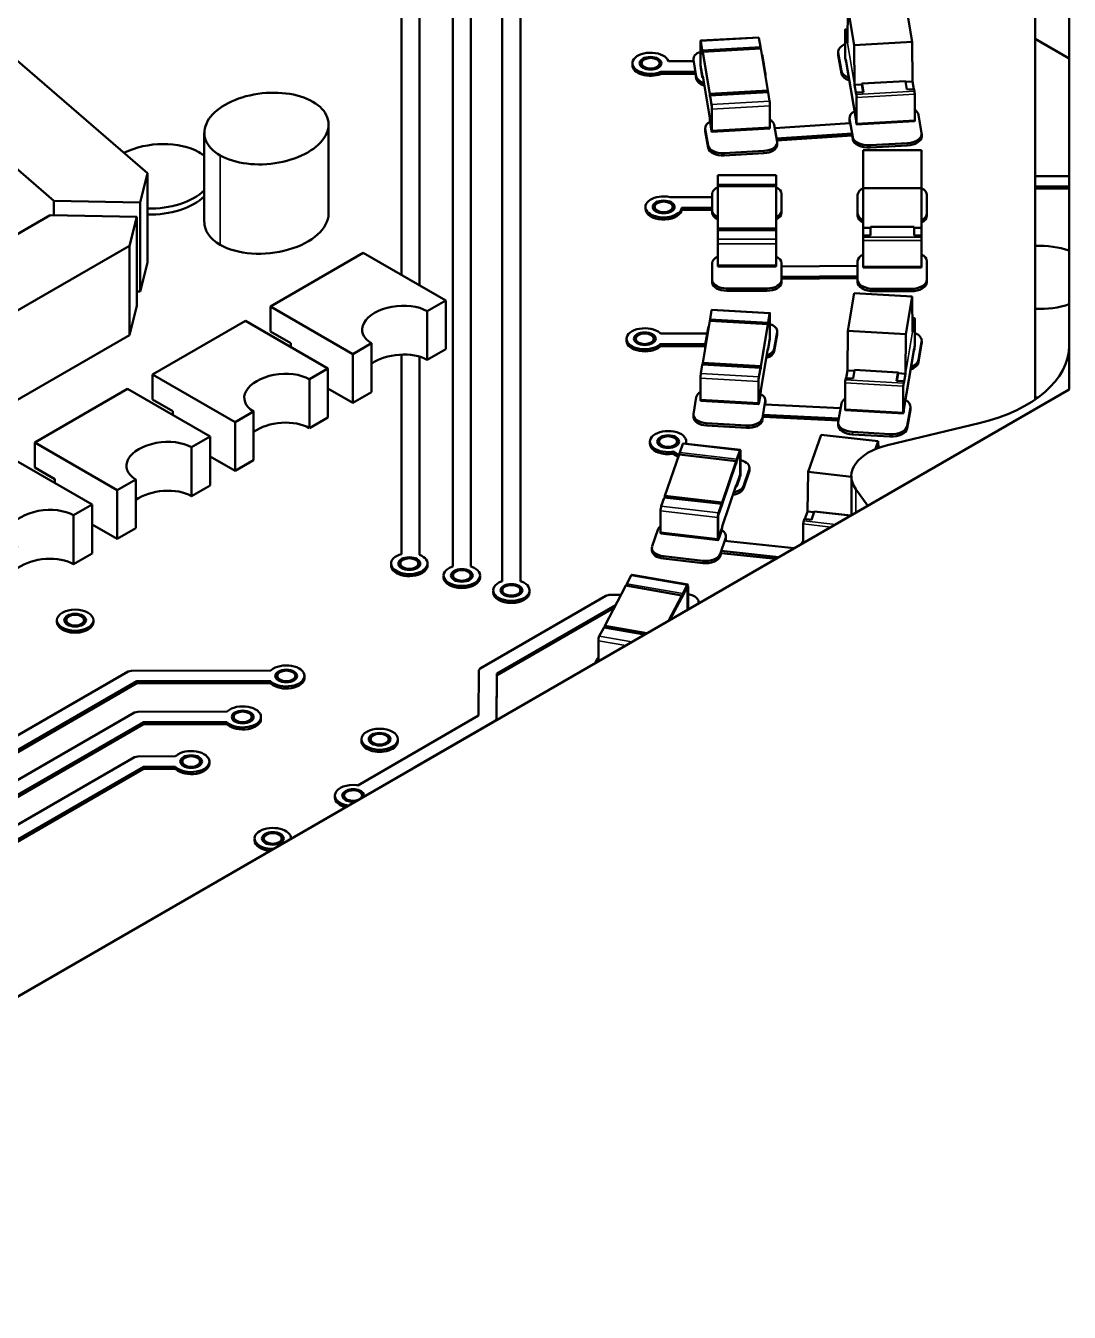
# Model space of a CAD drawing. Header units: inches. Extents: x 9.1 to 24.9, y 4.9 to 17.
# Drawn here: x 19.672 to 21.362, y 9.975 to 12.059 of the extents above; entities that cross this region are included whole.
import ezdxf

# ---------------------------------------------------------------- set-up
doc = ezdxf.new("R2010")
doc.units = ezdxf.units.IN
doc.header["$MEASUREMENT"] = 0
doc.layers.add('Visible (ANSI)', color=7, linetype='Continuous', lineweight=50)
doc.layers.add('Visible Narrow (ANSI)', color=7, linetype='Continuous', lineweight=35)

msp = doc.modelspace()

# ---------------------------------------------------------------- linework, layer by layer
at = {"layer": 'Visible (ANSI)'}
for p, q in [((21.3624, 13.5838), (21.3624, 11.4699)), ((21.3071, 12.7584), (21.3071, 11.4535)), ((20.444, 11.159), (20.444, 12.3001)), ((20.4732, 12.3053), (20.4735, 11.159)), ((20.393, 12.2792), (20.3933, 11.1831)), ((20.2806, 11.6556), (20.2806, 12.258)), ((20.3098, 12.2632), (20.31, 11.6386)), ((20.3638, 11.1831), (20.3638, 12.2741)), ((19.5164, 12.1247), (19.8696, 11.8201)), ((21.003, 12.0312), (21.0036, 12.0885)), ((21.0036, 12.0885), (21.014, 12.0275)), ((21.0976, 12.0939), (21.108, 12.0328)), ((19.7178, 11.7753), (19.3943, 12.0545)), ((20.9995, 12.0091), (20.9995, 12.0515)), ((20.9997, 12.053), (21.0032, 12.0532)), ((20.9999, 12.0524), (21.0004, 12.0493)), ((21.0032, 12.0495), (21.0004, 12.0493)), ((21.0004, 12.0464), (21.0004, 12.0493)), ((21.0004, 12.0464), (21.0031, 12.0466)), ((21.0004, 12.0464), (21.003, 12.0312)), ((20.7651, 11.9979), (20.7651, 12.0326)), ((20.7653, 12.0349), (20.8593, 12.0402)), ((20.7656, 12.0339), (20.768, 12.0197)), ((20.8596, 12.0393), (20.8621, 12.025)), ((21.108, 12.0328), (21.014, 12.0275)), ((21.014, 12.0275), (21.0146, 11.9633)), ((21.108, 12.0328), (21.1086, 11.9687)), ((21.3071, 12.038), (21.3624, 12.006)), ((20.7536, 12.0053), (20.7536, 12.0016)), ((20.7583, 11.9768), (20.7537, 12.004)), ((20.7686, 12.0166), (20.8626, 12.0219)), ((20.7686, 12.0166), (20.7801, 11.9487)), ((20.7686, 12.0123), (20.7686, 12.0166)), ((20.8626, 12.0219), (20.8742, 11.9541)), ((20.8653, 12.0103), (20.87, 11.9832)), ((20.9882, 12.0168), (20.9882, 12.013)), ((20.9934, 11.9857), (20.9883, 12.0154)), ((20.9934, 11.9818), (20.9883, 12.0115)), ((20.9999, 12.0042), (21.0004, 12.0011)), ((21.0004, 12.004), (21.0172, 11.9056)), ((21.0004, 12.0011), (21.0004, 12.004)), ((20.6547, 11.9983), (20.6547, 11.9949)), ((20.7014, 11.9846), (20.7006, 11.9841)), ((20.7006, 11.9808), (20.7006, 11.9841)), ((20.7569, 11.9847), (20.7014, 11.9846)), ((20.7014, 11.9812), (20.7014, 11.9846)), ((20.7132, 12.0016), (20.754, 12.0016)), ((20.7656, 11.9905), (20.768, 11.9763)), ((21.0009, 12.0012), (21.0004, 12.0011)), ((20.7014, 11.9812), (20.7006, 11.9808)), ((20.7569, 11.9813), (20.7014, 11.9812)), ((20.7583, 11.973), (20.7569, 11.9813)), ((20.7683, 11.9753), (20.7689, 11.9753)), ((20.7686, 11.9775), (20.7801, 11.9097)), ((20.8701, 11.9819), (20.8701, 11.9781)), ((21.0263, 11.964), (21.0146, 11.9633)), ((21.0146, 11.9633), (21.0172, 11.948)), ((21.0263, 11.964), (21.0284, 11.9516)), ((21.0265, 11.9655), (21.097, 11.9695)), ((21.0289, 11.9516), (21.0267, 11.9648)), ((21.0972, 11.9689), (21.0994, 11.9556)), ((21.1086, 11.9687), (21.0973, 11.968)), ((21.1086, 11.9687), (21.1107, 11.9563)), ((20.7801, 11.9487), (20.8742, 11.9541)), ((20.7801, 11.9444), (20.7801, 11.9487)), ((20.7804, 11.9467), (20.8744, 11.952)), ((20.7807, 11.9457), (20.7831, 11.9314)), ((20.8742, 11.952), (20.8742, 11.9541)), ((20.8747, 11.951), (20.8771, 11.9368)), ((21.0172, 11.9509), (21.0289, 11.9516)), ((21.0172, 11.9509), (21.0177, 11.9479)), ((21.0172, 11.9509), (21.0172, 11.948)), ((21.018, 11.9005), (21.018, 11.943)), ((21.0994, 11.9556), (21.1112, 11.9563)), ((21.1112, 11.9563), (21.1117, 11.9532)), ((21.1121, 11.9059), (21.1121, 11.9483)), ((20.7836, 11.8893), (20.7836, 11.924)), ((20.8776, 11.8947), (20.8776, 11.9294)), ((20.1626, 11.8993), (20.1626, 11.7546)), ((20.7807, 11.9023), (20.7831, 11.888)), ((20.8853, 11.8931), (21.0077, 11.901)), ((21.0064, 11.9099), (21.0064, 11.9061)), ((21.0116, 11.8788), (21.0065, 11.9085)), ((21.0072, 11.901), (21.0065, 11.9046)), ((21.0172, 11.9056), (21.0172, 11.9027)), ((21.0172, 11.9027), (21.0177, 11.8997)), ((21.0179, 11.899), (21.1119, 11.9044)), ((21.1182, 11.9148), (21.1233, 11.8851)), ((19.9614, 11.8857), (19.9614, 11.741)), ((20.7727, 11.8934), (20.7727, 11.8895)), ((20.7774, 11.8649), (20.7728, 11.892)), ((20.7774, 11.861), (20.7728, 11.8882)), ((20.7834, 11.8871), (20.8774, 11.8924)), ((20.8844, 11.8984), (20.8891, 11.8712)), ((21.0106, 11.8844), (20.8882, 11.8764)), ((21.0106, 11.881), (20.8887, 11.8731)), ((21.0116, 11.8749), (21.0106, 11.881)), ((21.1234, 11.8837), (21.1234, 11.8798)), ((20.8892, 11.8699), (20.8892, 11.866)), ((21.0284, 11.8574), (21.0284, 11.7961)), ((21.1229, 11.8574), (21.0284, 11.8574)), ((21.1001, 11.8688), (21.0398, 11.8654)), ((21.1001, 11.865), (21.0398, 11.8616)), ((21.1229, 11.8574), (21.1229, 11.7961)), ((20.8679, 11.8563), (20.8032, 11.8526)), ((20.8679, 11.8525), (20.8032, 11.8488)), ((19.8696, 11.8201), (19.8582, 11.7748)), ((19.8696, 11.8201), (19.8696, 11.6755)), ((20.7929, 11.8163), (20.7929, 11.8172)), ((20.7929, 11.8172), (20.8874, 11.8172)), ((20.7929, 11.8163), (20.7929, 11.8019)), ((20.8874, 11.8163), (20.8874, 11.8172)), ((20.8874, 11.8163), (20.8874, 11.8019)), ((20.7929, 11.8019), (20.7929, 11.7989)), ((20.7929, 11.7989), (20.7929, 11.7307)), ((20.7929, 11.7989), (20.8874, 11.7989)), ((20.8874, 11.8019), (20.8874, 11.7989)), ((20.8874, 11.7989), (20.8874, 11.7307)), ((21.0284, 11.7961), (21.0284, 11.7319)), ((21.1229, 11.7961), (21.0284, 11.7961)), ((21.1229, 11.7961), (21.1229, 11.7319)), ((21.3071, 11.8156), (21.3624, 11.8155)), ((21.3624, 11.7985), (21.3071, 11.7985)), ((21.3624, 11.7952), (21.3071, 11.7952)), ((19.8577, 11.7729), (19.7178, 11.7753)), ((19.7178, 11.7753), (19.7178, 11.752)), ((19.8582, 11.7748), (19.8577, 11.7729)), ((20.7112, 11.7823), (20.7158, 11.7812)), ((20.7158, 11.7812), (20.784, 11.7812)), ((20.784, 11.7597), (20.784, 11.7869)), ((20.8962, 11.7869), (20.8962, 11.7597)), ((21.0196, 11.7551), (21.0196, 11.7849)), ((21.1318, 11.7849), (21.1318, 11.7551)), ((19.8577, 11.7729), (19.8577, 11.6283)), ((20.6759, 11.7656), (20.6759, 11.7622)), ((20.784, 11.7644), (20.7344, 11.7643)), ((20.7344, 11.7643), (20.7344, 11.7623)), ((20.7344, 11.7589), (20.7344, 11.7623)), ((20.784, 11.761), (20.7344, 11.7609)), ((20.784, 11.7558), (20.784, 11.7597)), ((20.8962, 11.7558), (20.8962, 11.7597)), ((21.0196, 11.7512), (21.0196, 11.7551)), ((21.1318, 11.7512), (21.1318, 11.7551)), ((19.2588, 11.4905), (19.7119, 11.7521)), ((19.7119, 11.7521), (19.8519, 11.7497)), ((19.8519, 11.7497), (19.84, 11.7025)), ((19.8519, 11.7497), (19.8519, 11.6051)), ((21.0403, 11.7327), (21.0403, 11.7334)), ((21.0403, 11.7334), (21.1111, 11.7334)), ((21.0403, 11.7194), (21.0403, 11.7327)), ((21.1111, 11.7327), (21.1111, 11.7334)), ((21.1111, 11.7327), (21.1111, 11.7194)), ((20.7929, 11.7286), (20.7929, 11.7307)), ((20.7929, 11.7307), (20.8874, 11.7307)), ((20.7929, 11.7276), (20.7929, 11.7286)), ((20.7929, 11.7286), (20.8874, 11.7286)), ((20.7929, 11.7276), (20.7929, 11.7133)), ((20.7929, 11.7133), (20.7929, 11.7059)), ((20.8874, 11.7286), (20.8874, 11.7307)), ((20.8874, 11.7276), (20.8874, 11.7286)), ((20.8874, 11.7276), (20.8874, 11.7133)), ((20.8874, 11.7133), (20.8874, 11.7059)), ((21.0284, 11.7319), (21.0284, 11.7194)), ((21.0403, 11.7319), (21.0284, 11.7319)), ((21.0284, 11.7194), (21.0284, 11.7164)), ((21.0284, 11.7194), (21.0403, 11.7194)), ((21.0284, 11.7164), (21.0284, 11.7114)), ((21.1229, 11.7319), (21.1111, 11.7319)), ((21.1111, 11.7194), (21.1229, 11.7194)), ((21.1229, 11.7319), (21.1229, 11.7194)), ((21.1229, 11.7194), (21.1229, 11.7164)), ((21.1229, 11.7164), (21.1229, 11.7114)), ((19.84, 11.7025), (19.2824, 11.3806)), ((19.84, 11.7025), (19.84, 11.5579)), ((20.2188, 11.6912), (20.0685, 11.6044)), ((20.2188, 11.6912), (20.3525, 11.614)), ((20.7929, 11.6712), (20.7929, 11.7059)), ((20.8874, 11.6712), (20.8874, 11.7059)), ((21.0284, 11.669), (21.0284, 11.7114)), ((21.1229, 11.669), (21.1229, 11.7114)), ((19.8582, 11.6301), (19.8696, 11.6755)), ((20.784, 11.6471), (20.784, 11.6744)), ((20.7929, 11.6689), (20.7929, 11.6712)), ((20.8874, 11.6689), (20.8874, 11.6712)), ((20.8962, 11.6744), (20.8962, 11.6471)), ((20.8962, 11.6691), (21.0196, 11.6701)), ((21.0196, 11.6477), (21.0196, 11.6775)), ((21.1318, 11.6775), (21.1318, 11.6477)), ((20.7929, 11.6689), (20.8874, 11.6689)), ((21.0196, 11.6533), (20.8962, 11.6524)), ((21.0196, 11.65), (20.8962, 11.649)), ((21.0284, 11.6675), (21.0284, 11.669)), ((21.0284, 11.6675), (21.1229, 11.6675)), ((21.1229, 11.6675), (21.1229, 11.669)), ((19.8519, 11.6284), (19.8577, 11.6283)), ((19.8577, 11.6283), (19.8582, 11.6301)), ((20.784, 11.6433), (20.784, 11.6471)), ((20.8726, 11.6335), (20.8077, 11.6335)), ((20.8726, 11.6296), (20.8077, 11.6296)), ((20.8962, 11.6433), (20.8962, 11.6471)), ((21.0196, 11.6438), (21.0196, 11.6477)), ((21.106, 11.6328), (21.0454, 11.6328)), ((21.106, 11.6289), (21.0454, 11.6289)), ((21.1318, 11.6438), (21.1318, 11.6477)), ((20.3525, 11.614), (20.3224, 11.5967)), ((20.3525, 11.614), (20.3525, 11.535)), ((21.014, 11.626), (21.0036, 11.5649)), ((21.108, 11.6207), (21.014, 11.626)), ((21.108, 11.6207), (21.0976, 11.5596)), ((21.1086, 11.5633), (21.108, 11.6207)), ((19.84, 11.5579), (19.8519, 11.6051)), ((20.0685, 11.6044), (20.2021, 11.5273)), ((20.0685, 11.6044), (20.0685, 11.5639)), ((20.3224, 11.5967), (20.3224, 11.5176)), ((20.7831, 11.5981), (20.7807, 11.5839)), ((20.7834, 11.5991), (20.8774, 11.5937)), ((20.8771, 11.5928), (20.8747, 11.5785)), ((20.8776, 11.5568), (20.8776, 11.5915)), ((20.0279, 11.581), (19.8776, 11.4942)), ((20.0279, 11.581), (20.1616, 11.5038)), ((20.7801, 11.5808), (20.7686, 11.513)), ((20.7728, 11.5421), (20.7774, 11.5692)), ((20.7801, 11.5808), (20.8742, 11.5755)), ((20.8742, 11.5755), (20.8626, 11.5076)), ((20.8742, 11.5711), (20.8742, 11.5755)), ((21.1084, 11.5854), (21.1119, 11.5852)), ((21.1112, 11.5815), (21.1084, 11.5816)), ((21.1084, 11.5787), (21.1112, 11.5786)), ((21.1112, 11.5786), (21.1086, 11.5633)), ((21.1117, 11.5845), (21.1112, 11.5815)), ((21.1112, 11.5786), (21.1112, 11.5815)), ((21.1121, 11.5412), (21.1121, 11.5837)), ((19.2824, 11.236), (19.84, 11.5579)), ((20.1013, 11.545), (20.0685, 11.5639)), ((20.1013, 11.5386), (20.1013, 11.545)), ((20.6453, 11.552), (20.6453, 11.5486)), ((20.6994, 11.5614), (20.7001, 11.5605)), ((20.7001, 11.5605), (20.7759, 11.5604)), ((20.8771, 11.5494), (20.8747, 11.5351)), ((20.8891, 11.5629), (20.8844, 11.5357)), ((20.8891, 11.559), (20.8844, 11.5319)), ((20.8892, 11.5642), (20.8892, 11.5603)), ((21.0036, 11.5649), (21.003, 11.5008)), ((21.0976, 11.5596), (21.0036, 11.5649)), ((21.0976, 11.5596), (21.097, 11.4954)), ((21.1233, 11.5475), (21.1182, 11.5178)), ((21.1234, 11.549), (21.1234, 11.5451)), ((20.2322, 11.5446), (20.2021, 11.5273)), ((20.2021, 11.5273), (20.2021, 11.4482)), ((20.2322, 11.4655), (20.2322, 11.5446)), ((20.2806, 11.2029), (20.2806, 11.5263)), ((20.3224, 11.5176), (20.3525, 11.535)), ((20.7001, 11.5435), (20.6994, 11.5425)), ((20.6994, 11.5391), (20.6994, 11.5425)), ((20.7001, 11.5401), (20.6994, 11.5391)), ((20.773, 11.5435), (20.7001, 11.5435)), ((20.7001, 11.5401), (20.7001, 11.5435)), ((20.7727, 11.5402), (20.7001, 11.5401)), ((20.7727, 11.5407), (20.7727, 11.537)), ((20.8742, 11.5364), (20.8626, 11.4685)), ((20.8738, 11.5342), (20.8744, 11.5342)), ((21.1112, 11.5361), (21.0944, 11.4377)), ((21.1112, 11.5333), (21.1107, 11.5333)), ((21.1117, 11.5363), (21.1112, 11.5333)), ((21.1112, 11.5333), (21.1112, 11.5361)), ((21.1233, 11.5436), (21.1182, 11.5139)), ((20.1616, 11.5038), (20.1315, 11.4865)), ((20.1616, 11.5038), (20.1616, 11.4247)), ((20.31, 11.5229), (20.3101, 11.2019)), ((20.768, 11.5099), (20.7656, 11.4956)), ((20.7683, 11.5109), (20.8624, 11.5055)), ((20.7686, 11.5109), (20.7686, 11.513)), ((20.7686, 11.513), (20.8626, 11.5076)), ((20.8621, 11.5045), (20.8596, 11.4903)), ((20.8626, 11.5033), (20.8626, 11.5076)), ((19.8776, 11.4942), (20.0112, 11.417)), ((19.8776, 11.4942), (19.8776, 11.4537)), ((20.1315, 11.4865), (20.1315, 11.4074)), ((20.7651, 11.4535), (20.7651, 11.4883)), ((20.8591, 11.4482), (20.8591, 11.4829)), ((21.0004, 11.4884), (20.9999, 11.4854)), ((21.0004, 11.4884), (21.0121, 11.4877)), ((21.003, 11.5008), (21.0009, 11.4884)), ((21.0142, 11.5002), (21.003, 11.5008)), ((21.0121, 11.4877), (21.0144, 11.501)), ((21.0146, 11.5016), (21.0851, 11.4976)), ((21.0849, 11.497), (21.0827, 11.4837)), ((21.0827, 11.4837), (21.0944, 11.4831)), ((21.0831, 11.4837), (21.0853, 11.4961)), ((21.097, 11.4954), (21.0853, 11.4961)), ((21.0944, 11.4831), (21.0939, 11.48)), ((21.097, 11.4954), (21.0944, 11.4802)), ((21.0944, 11.4831), (21.0944, 11.4802)), ((21.3624, 11.4699), (18.7734, 9.9751)), ((19.837, 11.4707), (19.6867, 11.384)), ((19.837, 11.4707), (19.9706, 11.3936)), ((20.2021, 11.4482), (20.1616, 11.4716)), ((20.2021, 11.4482), (20.2322, 11.4655)), ((20.9995, 11.438), (20.9995, 11.4804)), ((21.0935, 11.4327), (21.0935, 11.4751)), ((19.9103, 11.4348), (19.8776, 11.4537)), ((20.7537, 11.4301), (20.7583, 11.4572)), ((20.7653, 11.4513), (20.8593, 11.4459)), ((20.8621, 11.4612), (20.8596, 11.4469)), ((20.87, 11.4509), (20.8653, 11.4237)), ((20.8691, 11.4456), (20.9921, 11.4395)), ((20.87, 11.447), (20.8697, 11.4455)), ((20.8701, 11.4522), (20.8701, 11.4484)), ((20.9883, 11.4173), (20.9934, 11.447)), ((21.105, 11.4406), (21.1, 11.4109)), ((21.1052, 11.4421), (21.1052, 11.4382)), ((19.9103, 11.4284), (19.9103, 11.4348)), ((20.0413, 11.4344), (20.0112, 11.417)), ((20.0413, 11.3553), (20.0413, 11.4344)), ((20.1315, 11.4074), (20.1616, 11.4247)), ((20.7536, 11.4288), (20.7536, 11.4249)), ((20.8663, 11.4256), (20.8653, 11.4199)), ((20.9893, 11.4229), (20.8663, 11.4289)), ((20.9887, 11.4195), (20.8663, 11.4256)), ((20.9997, 11.4365), (21.0937, 11.4312)), ((21.0944, 11.4349), (21.0939, 11.4318)), ((21.0944, 11.4377), (21.0944, 11.4349)), ((21.105, 11.4368), (21.1, 11.4071)), ((20.0112, 11.417), (20.0112, 11.338)), ((20.8395, 11.4115), (20.7749, 11.4152)), ((20.8395, 11.4076), (20.7749, 11.4113)), ((20.9882, 11.4158), (20.9882, 11.412)), ((21.0717, 11.3975), (21.0115, 11.401)), ((21.2166, 11.4152), (21.0678, 11.3796)), ((19.6867, 11.384), (19.8203, 11.3068)), ((19.6867, 11.384), (19.6867, 11.3434)), ((19.9706, 11.3936), (19.9406, 11.3762)), ((19.9706, 11.3936), (19.9706, 11.3145)), ((20.6831, 11.3855), (20.6831, 11.3822)), ((20.7363, 11.3816), (20.7315, 11.3675)), ((20.7369, 11.3825), (20.8296, 11.3719)), ((20.7416, 11.3822), (20.7414, 11.382)), ((20.7416, 11.382), (20.7416, 11.3822)), ((20.7421, 11.3855), (20.7421, 11.3822)), ((20.9603, 11.3965), (20.9396, 11.3363)), ((21.053, 11.3859), (20.9603, 11.3965)), ((21.0717, 11.3937), (21.0115, 11.3971)), ((21.053, 11.3859), (21.0487, 11.3735)), ((21.0532, 11.3752), (21.053, 11.3859)), ((19.6461, 11.3605), (19.7797, 11.2834)), ((19.9406, 11.3762), (19.9406, 11.2972)), ((20.0112, 11.338), (19.9706, 11.3614)), ((20.7304, 11.3645), (20.7074, 11.2976)), ((20.72, 11.3692), (20.7184, 11.3688)), ((20.7184, 11.3654), (20.7184, 11.3688)), ((20.72, 11.3658), (20.7184, 11.3654)), ((20.73, 11.3634), (20.72, 11.3692)), ((20.72, 11.3658), (20.72, 11.3692)), ((20.7291, 11.3606), (20.72, 11.3658)), ((20.7304, 11.3645), (20.8231, 11.3539)), ((20.829, 11.3709), (20.8241, 11.3569)), ((20.83, 11.3349), (20.83, 11.3696)), ((19.7194, 11.3245), (19.6867, 11.3434)), ((20.0112, 11.338), (20.0413, 11.3553)), ((20.8231, 11.3539), (20.8001, 11.287)), ((20.8231, 11.3495), (20.8231, 11.3539)), ((20.8439, 11.3403), (20.8347, 11.3135)), ((20.8443, 11.3429), (20.8443, 11.3391)), ((19.7194, 11.3182), (19.7194, 11.3245)), ((19.8504, 11.3242), (19.8203, 11.3068)), ((19.8504, 11.2451), (19.8504, 11.3242)), ((20.829, 11.3275), (20.8241, 11.3135)), ((20.8439, 11.3364), (20.8347, 11.3097)), ((20.9396, 11.3363), (20.9384, 11.2722)), ((21.0094, 11.3283), (20.9396, 11.3363)), ((21.0094, 11.3292), (21.0094, 11.2661)), ((19.8203, 11.3068), (19.8203, 11.2277)), ((19.9406, 11.2972), (19.9706, 11.3145)), ((20.707, 11.2956), (20.7996, 11.2849)), ((20.7074, 11.2955), (20.7074, 11.2976)), ((20.7074, 11.2976), (20.8001, 11.287)), ((20.8231, 11.3148), (20.8001, 11.2479)), ((20.8224, 11.3127), (20.8235, 11.3126)), ((21.0166, 11.3083), (21.0359, 11.2814)), ((19.7797, 11.2834), (19.7497, 11.266)), ((19.7797, 11.2834), (19.7797, 11.2043)), ((20.7063, 11.2946), (20.7015, 11.2806)), ((20.799, 11.284), (20.7942, 11.2699)), ((20.8001, 11.2827), (20.8001, 11.287)), ((19.7497, 11.1869), (19.7497, 11.266)), ((20.7005, 11.2385), (20.7005, 11.2732)), ((20.7931, 11.2279), (20.7931, 11.2626)), ((20.9332, 11.2601), (20.9322, 11.2571)), ((20.9332, 11.2601), (20.9448, 11.2588)), ((20.9384, 11.2722), (20.9342, 11.26)), ((20.949, 11.271), (20.9384, 11.2722)), ((20.9448, 11.2588), (20.9493, 11.2718)), ((20.9497, 11.2724), (21.0086, 11.2657)), ((19.8203, 11.2277), (19.7797, 11.2512)), ((19.8203, 11.2277), (19.8504, 11.2451)), ((20.6866, 11.2158), (20.6958, 11.2425)), ((20.7009, 11.2363), (20.7936, 11.2256)), ((20.799, 11.2406), (20.7942, 11.2266)), ((20.8063, 11.2326), (20.8063, 11.2287)), ((20.9315, 11.2211), (20.9315, 11.2522)), ((20.6861, 11.2131), (20.6861, 11.2093)), ((20.8059, 11.2299), (20.7967, 11.2032)), ((20.8042, 11.2247), (20.9168, 11.2126)), ((20.8059, 11.2261), (20.8053, 11.2245)), ((19.7497, 11.1869), (19.7797, 11.2043)), ((20.277, 11.2021), (20.2806, 11.2029)), ((20.7689, 11.1924), (20.7052, 11.1998)), ((20.7689, 11.1886), (20.7052, 11.1959)), ((20.7986, 11.2049), (20.7967, 11.1993)), ((20.8919, 11.1983), (20.7986, 11.2083)), ((20.887, 11.1954), (20.7986, 11.2049)), ((20.2639, 11.1879), (20.2639, 11.1845)), ((20.3224, 11.1846), (20.3179, 11.1784)), ((20.3224, 11.1812), (20.3179, 11.175)), ((20.3179, 11.175), (20.3179, 11.1784)), ((20.3224, 11.1812), (20.3224, 11.1846)), ((20.3229, 11.1879), (20.3229, 11.1846)), ((20.3621, 11.1827), (20.3638, 11.1831)), ((20.3933, 11.1831), (20.3949, 11.1827)), ((20.349, 11.1686), (20.349, 11.1652)), ((20.4081, 11.1686), (20.4081, 11.1652)), ((20.4423, 11.1586), (20.444, 11.159)), ((20.4735, 11.159), (20.4752, 11.1586)), ((20.6442, 11.1521), (20.61, 11.0868)), ((20.6442, 11.1521), (20.7347, 11.1363)), ((20.653, 11.1687), (20.6458, 11.155)), ((20.6539, 11.1696), (20.7443, 11.1538)), ((20.7434, 11.1529), (20.7362, 11.1392)), ((20.7449, 11.1168), (20.7449, 11.1515)), ((20.408, 11.0181), (20.6119, 11.1358)), ((20.4292, 11.1445), (20.4292, 11.1411)), ((20.4883, 11.1445), (20.4883, 11.1411)), ((20.6119, 11.1358), (20.6172, 11.1371)), ((20.6172, 11.1371), (20.6364, 11.1371)), ((20.7347, 11.1363), (20.713, 11.095)), ((20.7347, 11.1319), (20.7347, 11.1363)), ((20.7449, 11.1384), (20.7454, 11.1383)), ((20.6262, 11.1202), (20.4351, 11.0099)), ((20.6255, 11.1164), (20.4351, 11.0065)), ((20.6275, 11.1202), (20.6262, 11.1202)), ((20.6262, 11.1177), (20.6262, 11.1202)), ((20.7622, 11.1253), (20.7622, 11.1234)), ((19.7226, 11.0962), (19.7226, 11.0929)), ((19.7817, 11.0962), (19.7817, 11.0929)), ((20.61, 11.0847), (20.61, 11.0868)), ((20.61, 11.0868), (20.6782, 11.0749)), ((20.6084, 11.0839), (20.6012, 11.0702)), ((20.6093, 11.0848), (20.6753, 11.0732)), ((20.5997, 11.0296), (20.5997, 11.0629)), ((20.5939, 11.0262), (20.5972, 11.0324)), ((19.342, 10.7268), (19.838, 11.0129)), ((19.838, 11.0129), (19.8433, 11.0142)), ((19.8433, 11.0142), (20.0689, 11.0144)), ((20.0689, 11.0144), (20.0696, 11.0153)), ((20.1237, 11.0059), (20.1237, 11.0025)), ((20.4055, 10.9415), (20.4058, 11.0151)), ((20.4058, 11.0151), (20.408, 11.0181)), ((20.4351, 11.0099), (20.4348, 10.9363)), ((20.4351, 11.0065), (20.4348, 10.9344)), ((20.4351, 11.0065), (20.4351, 11.0099)), ((19.8523, 10.9973), (19.3629, 10.7148)), ((19.8523, 10.994), (19.364, 10.712)), ((20.0689, 10.9973), (19.8523, 10.9973)), ((19.8523, 10.994), (19.8523, 10.9973)), ((20.0689, 10.994), (19.8523, 10.994)), ((20.0696, 10.9964), (20.0689, 10.9973)), ((20.0689, 10.994), (20.0689, 10.9973)), ((20.0696, 10.993), (20.0689, 10.994)), ((20.0696, 10.993), (20.0696, 10.9964)), ((19.404, 10.6903), (19.8484, 10.9466)), ((19.8484, 10.9466), (19.8537, 10.9479)), ((19.8537, 10.9479), (19.9984, 10.948)), ((19.9984, 10.948), (19.999, 10.949)), ((20.2098, 10.8285), (20.4055, 10.9415)), ((19.8627, 10.931), (19.4249, 10.6783)), ((19.8627, 10.9276), (19.4261, 10.6755)), ((19.9984, 10.931), (19.8627, 10.931)), ((19.8627, 10.9276), (19.8627, 10.931)), ((19.9984, 10.9276), (19.8627, 10.9276)), ((19.999, 10.9301), (19.9984, 10.931)), ((19.9984, 10.9276), (19.9984, 10.931)), ((19.999, 10.9267), (19.9984, 10.9276)), ((19.999, 10.9267), (19.999, 10.9301)), ((20.0531, 10.9395), (20.0531, 10.9361)), ((20.4326, 10.9332), (20.3034, 10.8585)), ((20.4348, 10.9363), (20.4326, 10.9332)), ((20.4326, 10.9331), (20.4326, 10.9332)), ((20.4348, 10.9344), (20.4348, 10.9363)), ((20.2158, 10.9034), (20.2158, 10.9)), ((20.2748, 10.9034), (20.2748, 10.9)), ((19.3211, 10.5701), (19.8484, 10.8743)), ((19.8627, 10.8587), (19.342, 10.5581)), ((19.8484, 10.8743), (19.8537, 10.8756)), ((19.8537, 10.8756), (19.9148, 10.8757)), ((19.9148, 10.8587), (19.8627, 10.8587)), ((19.8627, 10.8553), (19.8627, 10.8587)), ((19.9148, 10.8757), (19.9155, 10.8767)), ((19.9155, 10.8577), (19.9148, 10.8587)), ((19.9148, 10.8553), (19.9148, 10.8587)), ((19.9155, 10.8543), (19.9155, 10.8577)), ((19.9696, 10.8672), (19.9696, 10.8638)), ((19.8627, 10.8553), (19.3431, 10.5553)), ((19.9148, 10.8553), (19.8627, 10.8553)), ((19.9155, 10.8543), (19.9148, 10.8553)), ((20.2082, 10.8289), (20.2098, 10.8285)), ((20.1729, 10.8122), (20.1729, 10.8088)), ((20.0428, 10.7426), (20.0428, 10.7393)), ((20.1018, 10.7426), (20.1018, 10.7421))]:
    msp.add_line(p, q, dxfattribs=at)
for centre, major_axis, ratio, start_param, end_param in [((20.9999, 12.0495), (-0.0002, 0.00354), 0.080031, 5.665428, 7.236225), ((20.7656, 12.0296), (-0.0003, 0.00531), 0.080031, 5.665428, 7.236225), ((20.8596, 12.0349), (-0.0003, 0.00531), 0.080031, 5.665428, 6.283185), ((20.8621, 12.0207), (-0.0003, 0.00531), 0.080031, 4.950607, 5.665428), ((21.014, 12.0168), (-0.0258, 0), 0.57735, 5.308653, 6.381373), ((20.6842, 11.9983), (-0.0295, 0), 0.57735, 3.338687, 8.443096), ((20.7772, 12.0053), (-0.0236, 0), 0.57735, 5.249571, 6.38136), ((20.768, 12.0153), (-0.0003, 0.00531), 0.080031, 4.094632, 5.665428), ((20.8418, 12.009), (0.0236, 0), 0.57735, 0.098185, 0.351524), ((21.014, 12.013), (-0.0258, 0), 0.57735, 0, 0.098188), ((20.9999, 12.0071), (0.0002, -0.00354), 0.080031, 4.094632, 5.665428), ((20.6842, 11.9949), (-0.0295, 0), 0.57735, 0, 2.159911), ((20.7656, 11.9949), (0.0003, -0.00531), 0.080031, 4.094632, 5.665428), ((20.8465, 11.9819), (0.0236, 0), 0.57735, 6.128022, 6.38136), ((21.0191, 11.9871), (-0.0258, 0), 0.57735, 0.098162, 1.013397), ((20.7818, 11.9782), (-0.0236, 0), 0.57735, 0.098185, 1.071418), ((20.7818, 11.9743), (-0.0236, 0), 0.57735, 0.098185, 1.104584), ((20.768, 11.9806), (0.0003, -0.00531), 0.080031, 5.665428, 7.236225), ((21.0191, 11.9833), (-0.0258, 0), 0.57735, 0.098162, 1.044995), ((21.0267, 11.9619), (-0.0002, 0.00354), 0.080031, 5.665428, 7.236225), ((21.0972, 11.966), (-0.0002, 0.00354), 0.080031, 5.665428, 6.283185), ((20.062, 11.8925), (-0.1004, -0.0101), 0.569494, 3.811058, 6.952651), ((20.7807, 11.9413), (-0.0003, 0.00531), 0.080031, 5.665428, 7.236225), ((20.8747, 11.9467), (-0.0003, 0.00531), 0.080031, 5.665428, 6.283185), ((21.0177, 11.945), (-0.0002, 0.00354), 0.080031, 4.094632, 5.665428), ((21.1117, 11.9503), (-0.0002, 0.00354), 0.080031, 4.094632, 5.665428), ((20.062, 11.8925), (0.1004, 0.0101), 0.569494, 3.811058, 6.952651), ((20.7831, 11.9271), (-0.0003, 0.00531), 0.080031, 4.094632, 5.665428), ((20.8771, 11.9324), (-0.0003, 0.00531), 0.080031, 4.094632, 5.665428), ((21.0323, 11.9099), (-0.0258, 0), 0.57735, 5.466134, 6.381373), ((21.0925, 11.9134), (0.0258, 0), 0.57735, 0.098162, 0.711173), ((20.7963, 11.8934), (-0.0236, 0), 0.57735, 5.444297, 6.38136), ((20.7807, 11.9066), (0.0003, -0.00531), 0.080031, 4.094632, 5.665428), ((20.8609, 11.897), (0.0236, 0), 0.57735, 0.098185, 0.784486), ((21.0323, 11.9061), (-0.0258, 0), 0.57735, 0, 0.098188), ((21.0177, 11.9026), (0.0002, -0.00354), 0.080031, 5.665428, 7.236225), ((21.1117, 11.9079), (0.0002, -0.00354), 0.080031, 0, 0.953039), ((20.7963, 11.8895), (-0.0236, 0), 0.57735, 0, 0.098175), ((20.7831, 11.8924), (0.0003, -0.00531), 0.080031, 5.665428, 7.236225), ((20.8771, 11.8977), (0.0003, -0.00531), 0.080031, 0, 0.953039), ((21.0373, 11.8803), (-0.0258, 0), 0.57735, 0.098162, 1.668981), ((21.0976, 11.8837), (0.0258, 0), 0.57735, 4.810548, 6.381373), ((21.0976, 11.8798), (0.0258, 0), 0.57735, 4.810548, 6.283185), ((19.885, 11.8151), (-0.0904, -0.0091), 0.569494, 3.811058, 5.291184), ((20.8009, 11.8662), (-0.0236, 0), 0.57735, 0.098185, 1.668965), ((20.8009, 11.8624), (-0.0236, 0), 0.57735, 0.098185, 1.668965), ((20.8656, 11.8699), (0.0236, 0), 0.57735, 4.810561, 6.38136), ((20.8656, 11.866), (0.0236, 0), 0.57735, 4.810561, 6.283185), ((21.0373, 11.8764), (-0.0258, 0), 0.57735, 0.098162, 1.668981), ((19.885, 11.8151), (0.0904, 0.0091), 0.569494, 0.508322, 0.669466), ((20.8077, 11.7869), (-0.0236, 0), 0.57735, 5.387524, 6.283179), ((20.8726, 11.7869), (0.0236, 0), 0.57735, 0.000006, 0.895661), ((21.0454, 11.7849), (-0.0258, 0), 0.57735, 5.429409, 6.283193), ((21.106, 11.7849), (0.0258, 0), 0.57735, 6.283178, 7.136961), ((19.885, 11.8151), (0.0904, 0.0091), 0.569494, 4.484207, 5.660511), ((19.885, 11.8054), (-0.0904, -0.0091), 0.569494, 1.342614, 2.518918), ((20.7054, 11.7656), (0.0295, 0), 0.57735, 1.374449, 6.086838), ((20.062, 11.7478), (-0.1004, -0.0101), 0.569494, 0.669466, 3.084416), ((20.7054, 11.7622), (0.0295, 0), 0.57735, 3.141593, 6.086838), ((20.8077, 11.7597), (-0.0236, 0), 0.57735, 0.000006, 0.895661), ((20.8077, 11.7558), (-0.0236, 0), 0.57735, 0.000006, 0.895661), ((20.8726, 11.7597), (0.0236, 0), 0.57735, 5.387524, 6.283179), ((20.8726, 11.7558), (0.0236, 0), 0.57735, 5.387524, 6.283179), ((21.0454, 11.7551), (-0.0258, 0), 0.57735, 6.283178, 7.136961), ((21.106, 11.7551), (0.0258, 0), 0.57735, 5.429409, 6.283193), ((20.062, 11.7478), (0.1004, 0.0101), 0.569494, 3.084416, 3.811058), ((21.0454, 11.7512), (-0.0258, 0), 0.57735, 6.283178, 7.136961), ((21.106, 11.7512), (0.0258, 0), 0.57735, 5.429409, 6.283193), ((21.3153, 11.6514), (0.0886, 0), 0.57735, 1.010893, 1.664441), ((20.8077, 11.6744), (-0.0236, 0), 0.57735, 5.387524, 6.283179), ((20.8726, 11.6744), (0.0236, 0), 0.57735, 0.000006, 0.895661), ((21.0454, 11.6775), (-0.0258, 0), 0.57735, 5.429409, 6.283193), ((21.106, 11.6775), (0.0258, 0), 0.57735, 6.283178, 7.136961), ((20.8077, 11.6471), (-0.0236, 0), 0.57735, 0.000006, 1.57079), ((20.8077, 11.6433), (-0.0236, 0), 0.57735, 0.000006, 1.57079), ((20.8726, 11.6471), (0.0236, 0), 0.57735, 4.712395, 6.283179), ((20.8726, 11.6433), (0.0236, 0), 0.57735, 4.712395, 6.283179), ((21.0454, 11.6477), (-0.0258, 0), 0.57735, 6.283178, 7.853989), ((21.0454, 11.6438), (-0.0258, 0), 0.57735, 6.283178, 7.853989), ((21.106, 11.6477), (0.0258, 0), 0.57735, 4.712382, 6.283193), ((21.106, 11.6438), (0.0258, 0), 0.57735, 4.712382, 6.283193), ((20.2773, 11.5707), (-0.0602, -0.0061), 0.569494, 3.811058, 6.952651), ((21.3153, 11.6514), (-0.0886, 0), 0.57735, 1.477152, 2.1307), ((20.7831, 11.5938), (0.0003, 0.00531), 0.080031, 0, 0.617757), ((20.8771, 11.5884), (0.0003, 0.00531), 0.080031, 5.330146, 6.900942), ((20.6748, 11.552), (-0.0295, 0), 0.57735, 3.730639, 8.835732), ((20.8009, 11.5679), (-0.0236, 0), 0.57735, 5.931661, 6.185001), ((20.7807, 11.5795), (0.0003, 0.00531), 0.080031, 0.617757, 1.332578), ((20.8747, 11.5742), (0.0003, 0.00531), 0.080031, 0.617757, 2.188553), ((20.8656, 11.5642), (0.0236, 0), 0.57735, 6.18501, 7.3168), ((21.1117, 11.5816), (0.0002, 0.00354), 0.080031, 5.330146, 6.900942), ((20.6748, 11.5486), (-0.0295, 0), 0.57735, 0, 2.552546), ((20.8771, 11.5537), (-0.0003, -0.00531), 0.080031, 0.617757, 2.188553), ((20.8656, 11.5603), (0.0236, 0), 0.57735, 6.18501, 6.283185), ((21.0976, 11.549), (0.0258, 0), 0.57735, 6.184998, 7.257718), ((21.0976, 11.5451), (0.0258, 0), 0.57735, 6.184998, 6.283185), ((20.2773, 11.4916), (0.0602, 0.0061), 0.569494, 0.669466, 2.357774), ((20.7963, 11.5407), (-0.0236, 0), 0.57735, 6.18501, 6.438348), ((20.8609, 11.5332), (0.0236, 0), 0.57735, 5.178601, 6.185001), ((20.8609, 11.537), (0.0236, 0), 0.57735, 5.211767, 6.185001), ((20.8747, 11.5395), (-0.0003, -0.00531), 0.080031, 5.330146, 6.900942), ((21.1117, 11.5392), (-0.0002, -0.00354), 0.080031, 0.617757, 2.188553), ((21.1262, 11.5412), (0.2362, 0), 0.57735, 5.105088, 6.283185), ((20.768, 11.5056), (0.0003, 0.00531), 0.080031, 0, 0.617757), ((20.8621, 11.5002), (0.0003, 0.00531), 0.080031, 5.330146, 6.900942), ((21.0925, 11.5154), (0.0258, 0), 0.57735, 5.238191, 6.185024), ((21.0925, 11.5193), (0.0258, 0), 0.57735, 5.269788, 6.185024), ((20.0864, 11.4604), (-0.0602, -0.0061), 0.569494, 3.811058, 6.952651), ((20.7656, 11.4913), (0.0003, 0.00531), 0.080031, 0.617757, 2.188553), ((20.8596, 11.486), (0.0003, 0.00531), 0.080031, 0.617757, 2.188553), ((20.9999, 11.4825), (0.0002, 0.00354), 0.080031, 0.617757, 2.188553), ((21.0144, 11.4981), (0.0002, 0.00354), 0.080031, 0, 0.617757), ((21.0849, 11.4941), (0.0002, 0.00354), 0.080031, 5.330146, 6.900942), ((20.7818, 11.4559), (-0.0236, 0), 0.57735, 5.4987, 6.185001), ((20.8621, 11.4655), (-0.0003, -0.00531), 0.080031, 0.617757, 2.188553), ((20.8465, 11.4522), (0.0236, 0), 0.57735, 6.18501, 7.122074), ((21.0939, 11.4771), (0.0002, 0.00354), 0.080031, 0.617757, 2.188553), ((20.7656, 11.4566), (-0.0003, -0.00531), 0.080031, 5.330146, 6.283185), ((20.8596, 11.4512), (-0.0003, -0.00531), 0.080031, 5.330146, 6.900942), ((20.8465, 11.4484), (0.0236, 0), 0.57735, 6.18501, 6.283185), ((21.0191, 11.4455), (-0.0258, 0), 0.57735, 5.572012, 6.185024), ((21.0793, 11.4421), (0.0258, 0), 0.57735, 6.184998, 7.100237), ((21.3153, 11.4059), (0.0886, 0), 0.57735, 1.608666, 1.664443), ((20.7772, 11.4288), (-0.0236, 0), 0.57735, 6.18501, 7.75581), ((20.7772, 11.4249), (-0.0236, 0), 0.57735, 0, 1.472624), ((20.8418, 11.4251), (0.0236, 0), 0.57735, 4.61422, 6.185001), ((20.8418, 11.4212), (0.0236, 0), 0.57735, 4.61422, 6.185001), ((20.9999, 11.44), (-0.0002, -0.00354), 0.080031, 5.330146, 6.283185), ((21.0939, 11.4347), (-0.0002, -0.00354), 0.080031, 5.330146, 6.900942), ((21.0793, 11.4382), (0.0258, 0), 0.57735, 6.184998, 6.283185), ((20.0864, 11.3813), (0.0602, 0.0061), 0.569494, 0.669466, 2.357774), ((20.7126, 11.3855), (-0.0295, 0), 0.57735, 2.945246, 8.050328), ((21.014, 11.4158), (-0.0258, 0), 0.57735, 6.184998, 7.755823), ((21.014, 11.412), (-0.0258, 0), 0.57735, 0, 1.472637), ((21.0743, 11.4124), (0.0258, 0), 0.57735, 4.614204, 6.185024), ((21.0743, 11.4085), (0.0258, 0), 0.57735, 4.614204, 6.185024), ((19.8955, 11.3502), (-0.0602, -0.0061), 0.569494, 3.811058, 6.952651), ((20.7126, 11.3822), (-0.0295, 0), 0.57735, 0, 1.767143), ((20.7363, 11.3772), (0.00061, 0.00528), 0.159291, 0, 0.624655), ((20.7126, 11.3822), (0.0295, 0), 0.57735, 6.268762, 6.283185), ((21.1039, 11.3292), (-0.0945, 0), 0.57735, 5.105088, 6.675884), ((20.7315, 11.3632), (0.00061, 0.00528), 0.159291, 0.624655, 1.34247), ((20.829, 11.3666), (0.00061, 0.00528), 0.159291, 5.337044, 6.90784), ((20.8241, 11.3526), (0.00061, 0.00528), 0.159291, 0.624655, 2.195451), ((20.8207, 11.3429), (0.0236, 0), 0.57735, 6.086848, 7.44952), ((20.8207, 11.3391), (0.0236, 0), 0.57735, 6.086848, 6.283185), ((20.829, 11.3319), (-0.00061, -0.00528), 0.159291, 0.624655, 2.195451), ((19.8955, 11.2711), (0.0602, 0.0061), 0.569494, 0.669466, 2.357774), ((20.7063, 11.2903), (0.00061, 0.00528), 0.159291, 0, 0.624655), ((20.8115, 11.3123), (0.0236, 0), 0.57735, 4.977957, 6.086834), ((20.8115, 11.3162), (0.0236, 0), 0.57735, 5.040615, 6.086834), ((20.8241, 11.3178), (-0.00061, -0.00528), 0.159291, 5.337044, 6.90784), ((19.7046, 11.24), (-0.0602, -0.0061), 0.569494, 3.811058, 6.952651), ((20.7015, 11.2763), (0.00061, 0.00528), 0.159291, 0.624655, 2.195451), ((20.799, 11.2797), (0.00061, 0.00528), 0.159291, 5.337044, 6.90784), ((20.7942, 11.2656), (0.00061, 0.00528), 0.159291, 0.624655, 2.195451), ((20.9322, 11.2542), (0.0004, 0.00352), 0.159291, 0.624655, 2.195451), ((20.9493, 11.2689), (0.0004, 0.00352), 0.159291, 0, 0.624655), ((20.719, 11.2399), (-0.0236, 0), 0.57735, 5.612981, 6.086834), ((20.7015, 11.2415), (-0.00061, -0.00528), 0.159291, 5.337044, 6.283185), ((20.799, 11.2449), (-0.00061, -0.00528), 0.159291, 0.624655, 2.195451), ((20.7827, 11.2326), (0.0236, 0), 0.57735, 6.086848, 7.066144), ((20.7098, 11.2131), (-0.0236, 0), 0.57735, 6.086848, 7.657619), ((20.7942, 11.2309), (-0.00061, -0.00528), 0.159291, 5.337044, 6.90784), ((20.7827, 11.2287), (0.0236, 0), 0.57735, 6.086848, 6.283185), ((20.9535, 11.2161), (-0.0258, 0), 0.57735, 5.729813, 6.068831), ((19.7046, 11.1609), (0.0602, 0.0061), 0.569494, 0.669466, 2.357774), ((20.2934, 11.1879), (-0.0295, 0), 0.57735, 5.301436, 8.835731), ((20.2938, 11.1879), (0.0292, 0), 0.57735, 6.081591, 7.259686), ((20.7098, 11.2093), (-0.0236, 0), 0.57735, 0, 1.374433), ((20.7735, 11.2058), (0.0236, 0), 0.57735, 4.51604, 6.086834), ((20.7735, 11.202), (0.0236, 0), 0.57735, 4.51604, 6.086834), ((20.2934, 11.1845), (-0.0295, 0), 0.57735, 0, 2.552546), ((20.2938, 11.1846), (0.0292, 0), 0.57735, 6.081591, 6.283185), ((20.3785, 11.1686), (0.0295, 0), 0.57735, 2.159843, 7.264935), ((20.3785, 11.1652), (0.0295, 0), 0.57735, 3.141593, 6.283185), ((20.4588, 11.1445), (0.0295, 0), 0.57735, 2.159843, 7.264935), ((20.6458, 11.1507), (0.00092, 0.00524), 0.237016, 0.636375, 1.359251), ((20.653, 11.1644), (0.00092, 0.00524), 0.237016, 0, 0.636375), ((20.7434, 11.1486), (0.00092, 0.00524), 0.237016, 5.348764, 6.91956), ((20.4588, 11.1411), (0.0295, 0), 0.57735, 3.141593, 6.283185), ((20.7362, 11.1349), (0.00092, 0.00524), 0.237016, 0.636375, 2.207171), ((20.7385, 11.1253), (0.0236, 0), 0.57735, 6.13242, 7.559449), ((20.7434, 11.1138), (-0.00092, -0.00524), 0.237016, 1.490999, 2.207171), ((19.7522, 11.0929), (-0.0295, 0), 0.57735, 0, 3.141593), ((20.6012, 11.0659), (0.00092, 0.00524), 0.237016, 0.636375, 2.207171), ((20.6084, 11.0796), (0.00092, 0.00524), 0.237016, 0, 0.636375), ((20.0941, 11.0059), (0.0295, 0), 0.57735, 3.730639, 8.835731), ((20.6198, 11.0285), (-0.0236, 0), 0.57735, 5.732344, 5.988653), ((20.0941, 11.0025), (0.0295, 0), 0.57735, 3.730639, 6.283185), ((20.0236, 10.9395), (0.0295, 0), 0.57735, 3.730639, 8.835731), ((20.0236, 10.9361), (0.0295, 0), 0.57735, 3.730639, 6.283185), ((20.2453, 10.9), (-0.0295, 0), 0.57735, 0, 3.141593), ((19.9401, 10.8672), (0.0295, 0), 0.57735, 3.730639, 8.835731), ((19.9401, 10.8638), (0.0295, 0), 0.57735, 3.730639, 6.283185), ((20.2024, 10.8122), (-0.0295, 0), 0.57735, 4.516042, 7.588193), ((20.2024, 10.8122), (0.0177, 0), 0.57735, 6.093822, 11.184938), ((20.2024, 10.8122), (0.0162, 0), 0.57735, 5.938581, 11.340178), ((20.2024, 10.8122), (-0.0148, 0), 0.57735, 2.473891, 8.521683), ((20.2024, 10.8088), (-0.0295, 0), 0.57735, 0, 1.149961), ((20.0723, 10.7426), (-0.0295, 0), 0.57735, 3.109779, 7.885795), ((20.0723, 10.7393), (-0.0295, 0), 0.57735, 0, 1.415517)]:
    msp.add_ellipse(centre, major_axis=major_axis, ratio=ratio, start_param=start_param, end_param=end_param, dxfattribs=at)
for centre, major_axis in [((20.6842, 11.9983), (0.0177, 0)), ((20.6842, 11.9983), (-0.0162, 0)), ((20.6842, 11.9983), (-0.0148, 0)), ((20.7054, 11.7656), (0.0177, 0)), ((20.7054, 11.7656), (-0.0162, 0)), ((20.7054, 11.7656), (-0.0148, 0)), ((20.6748, 11.552), (0.0177, 0)), ((20.6748, 11.552), (-0.0162, 0)), ((20.6748, 11.552), (-0.0148, 0)), ((20.7126, 11.3855), (0.0177, 0)), ((20.7126, 11.3855), (-0.0162, 0)), ((20.7126, 11.3855), (-0.0148, 0)), ((20.2934, 11.1879), (0.0177, 0)), ((20.2934, 11.1879), (-0.0162, 0)), ((20.2934, 11.1879), (-0.0148, 0)), ((20.3785, 11.1686), (0.0177, 0)), ((20.3785, 11.1686), (-0.0162, 0)), ((20.3785, 11.1686), (-0.0148, 0)), ((20.4588, 11.1445), (0.0177, 0)), ((20.4588, 11.1445), (-0.0162, 0)), ((20.4588, 11.1445), (-0.0148, 0)), ((19.7522, 11.0962), (-0.0295, 0)), ((19.7522, 11.0962), (0.0177, 0)), ((19.7522, 11.0962), (-0.0162, 0)), ((19.7522, 11.0962), (-0.0148, 0)), ((20.0941, 11.0059), (0.0177, 0)), ((20.0941, 11.0059), (-0.0162, 0)), ((20.0941, 11.0059), (-0.0148, 0)), ((20.0236, 10.9395), (0.0177, 0)), ((20.0236, 10.9395), (-0.0162, 0)), ((20.0236, 10.9395), (-0.0148, 0)), ((20.2453, 10.9034), (-0.0295, 0)), ((20.2453, 10.9034), (0.0177, 0)), ((20.2453, 10.9034), (-0.0162, 0)), ((20.2453, 10.9034), (-0.0148, 0)), ((19.9401, 10.8672), (0.0177, 0)), ((19.9401, 10.8672), (-0.0162, 0)), ((19.9401, 10.8672), (-0.0148, 0)), ((20.0723, 10.7426), (0.0177, 0)), ((20.0723, 10.7426), (-0.0162, 0)), ((20.0723, 10.7426), (-0.0148, 0))]:
    msp.add_ellipse(centre, major_axis=major_axis, ratio=0.57735, dxfattribs=at)
at = {"layer": 'Visible Narrow (ANSI)'}
for p, q in [((20.9999, 12.0524), (21.0032, 12.0526)), ((20.9999, 12.0495), (21.0004, 12.0464)), ((20.9999, 12.0071), (20.9999, 12.0495)), ((20.7656, 12.0339), (20.8596, 12.0393)), ((20.7656, 11.9949), (20.7656, 12.0296)), ((20.7656, 12.0296), (20.7686, 12.0123)), ((20.768, 12.0197), (20.8621, 12.025)), ((21.0146, 11.9633), (21.003, 12.0312)), ((20.7537, 12.0016), (20.7537, 12.004)), ((20.7686, 12.0123), (20.7801, 11.9444)), ((20.9883, 12.0115), (20.9883, 12.0154)), ((20.9999, 12.0071), (21.0004, 12.004)), ((20.7656, 11.9949), (20.7686, 11.9775)), ((20.9934, 11.9818), (20.9934, 11.9857)), ((20.7583, 11.973), (20.7583, 11.9768)), ((21.0267, 11.9648), (21.0972, 11.9689)), ((20.7801, 11.9444), (20.7831, 11.9271)), ((20.7807, 11.9457), (20.8747, 11.951)), ((21.0172, 11.948), (21.0177, 11.945)), ((21.0177, 11.9479), (21.1117, 11.9532)), ((21.0177, 11.9026), (21.0177, 11.945)), ((21.018, 11.943), (21.1121, 11.9483)), ((20.7831, 11.9314), (20.8771, 11.9368)), ((20.7831, 11.8924), (20.7831, 11.9271)), ((20.7836, 11.924), (20.8776, 11.9294)), ((20.7801, 11.9097), (20.7831, 11.8924)), ((21.0065, 11.9046), (21.0065, 11.9085)), ((21.0172, 11.9056), (21.0177, 11.9026)), ((21.018, 11.9005), (21.1121, 11.9059)), ((20.7728, 11.8882), (20.7728, 11.892)), ((20.7836, 11.8893), (20.8776, 11.8947)), ((21.0116, 11.8749), (21.0116, 11.8788)), ((20.7774, 11.861), (20.7774, 11.8649)), ((21.0398, 11.8616), (21.0398, 11.8654)), ((21.1001, 11.865), (21.1001, 11.8688)), ((19.9868, 11.8491), (19.9868, 11.7044)), ((20.8032, 11.8488), (20.8032, 11.8526)), ((20.8679, 11.8525), (20.8679, 11.8563)), ((20.7929, 11.8163), (20.8874, 11.8163)), ((20.7929, 11.8019), (20.8874, 11.8019)), ((19.8582, 11.6301), (19.8582, 11.7748)), ((21.0403, 11.7327), (21.1111, 11.7327)), ((20.7929, 11.7276), (20.8874, 11.7276)), ((20.7929, 11.7133), (20.8874, 11.7133)), ((21.0284, 11.7164), (21.1229, 11.7164)), ((20.7929, 11.7059), (20.8874, 11.7059)), ((21.0284, 11.7114), (21.1229, 11.7114)), ((20.7929, 11.6712), (20.8874, 11.6712)), ((21.0284, 11.669), (21.1229, 11.669)), ((20.8077, 11.6296), (20.8077, 11.6335)), ((20.8726, 11.6296), (20.8726, 11.6335)), ((21.0454, 11.6289), (21.0454, 11.6328)), ((21.106, 11.6289), (21.106, 11.6328)), ((20.7831, 11.5981), (20.8771, 11.5928)), ((20.8771, 11.5884), (20.8742, 11.5711)), ((20.8771, 11.5537), (20.8771, 11.5884)), ((20.7807, 11.5839), (20.8747, 11.5785)), ((20.8742, 11.5711), (20.8626, 11.5033)), ((21.1084, 11.5847), (21.1117, 11.5845)), ((21.1117, 11.5816), (21.1112, 11.5786)), ((21.1117, 11.5392), (21.1117, 11.5816)), ((20.8771, 11.5537), (20.8742, 11.5364)), ((20.8891, 11.559), (20.8891, 11.5629)), ((21.097, 11.4954), (21.1086, 11.5633)), ((21.1233, 11.5436), (21.1233, 11.5475)), ((20.8844, 11.5319), (20.8844, 11.5357)), ((21.1117, 11.5392), (21.1112, 11.5361)), ((20.768, 11.5099), (20.8621, 11.5045)), ((20.8626, 11.5033), (20.8596, 11.486)), ((21.1182, 11.5139), (21.1182, 11.5178)), ((20.7651, 11.4883), (20.8591, 11.4829)), ((20.7656, 11.4956), (20.8596, 11.4903)), ((20.8596, 11.4512), (20.8596, 11.486)), ((20.9999, 11.4854), (21.0939, 11.48)), ((21.0144, 11.501), (21.0849, 11.497)), ((20.8626, 11.4685), (20.8596, 11.4512)), ((20.9995, 11.4804), (21.0935, 11.4751)), ((21.0944, 11.4802), (21.0939, 11.4771)), ((21.0939, 11.4347), (21.0939, 11.4771)), ((20.7651, 11.4535), (20.8591, 11.4482)), ((20.87, 11.447), (20.87, 11.4509)), ((21.105, 11.4368), (21.105, 11.4406)), ((20.8653, 11.4199), (20.8653, 11.4237)), ((20.9995, 11.438), (21.0935, 11.4327)), ((21.0944, 11.4377), (21.0939, 11.4347)), ((20.7749, 11.4113), (20.7749, 11.4152)), ((20.8395, 11.4076), (20.8395, 11.4115)), ((21.0115, 11.3971), (21.0115, 11.401)), ((21.1, 11.4071), (21.1, 11.4109)), ((20.7363, 11.3816), (20.829, 11.3709)), ((21.0717, 11.3937), (21.0717, 11.3975)), ((20.7315, 11.3675), (20.8241, 11.3569)), ((20.829, 11.3666), (20.8231, 11.3495)), ((20.829, 11.3319), (20.829, 11.3666)), ((20.8231, 11.3495), (20.8001, 11.2827)), ((20.8439, 11.3364), (20.8439, 11.3403)), ((20.829, 11.3319), (20.8231, 11.3148)), ((20.8347, 11.3097), (20.8347, 11.3135)), ((21.0166, 11.2703), (21.0166, 11.3083)), ((20.7015, 11.2806), (20.7942, 11.2699)), ((20.7063, 11.2946), (20.799, 11.284)), ((20.8001, 11.2827), (20.7942, 11.2656)), ((20.7005, 11.2732), (20.7931, 11.2626)), ((20.7942, 11.2309), (20.7942, 11.2656)), ((20.9322, 11.2571), (20.9835, 11.2512)), ((20.9493, 11.2718), (21.0077, 11.2651)), ((20.7005, 11.2385), (20.7931, 11.2279)), ((20.8001, 11.2479), (20.7942, 11.2309)), ((20.9315, 11.2522), (20.9764, 11.247)), ((20.8059, 11.2261), (20.8059, 11.2299)), ((20.7052, 11.1959), (20.7052, 11.1998)), ((20.7689, 11.1886), (20.7689, 11.1924)), ((20.7967, 11.1993), (20.7967, 11.2032)), ((20.6458, 11.155), (20.7362, 11.1392)), ((20.653, 11.1687), (20.7434, 11.1529)), ((20.7347, 11.1319), (20.7162, 11.0968)), ((20.7434, 11.1486), (20.7347, 11.1319)), ((20.7434, 11.1138), (20.7434, 11.1486)), ((20.7434, 11.1138), (20.7424, 11.112)), ((20.6012, 11.0702), (20.654, 11.0609)), ((20.6084, 11.0839), (20.6739, 11.0724)), ((20.5997, 11.0629), (20.644, 11.0552))]:
    msp.add_line(p, q, dxfattribs=at)

doc.saveas('drawing.dxf')
